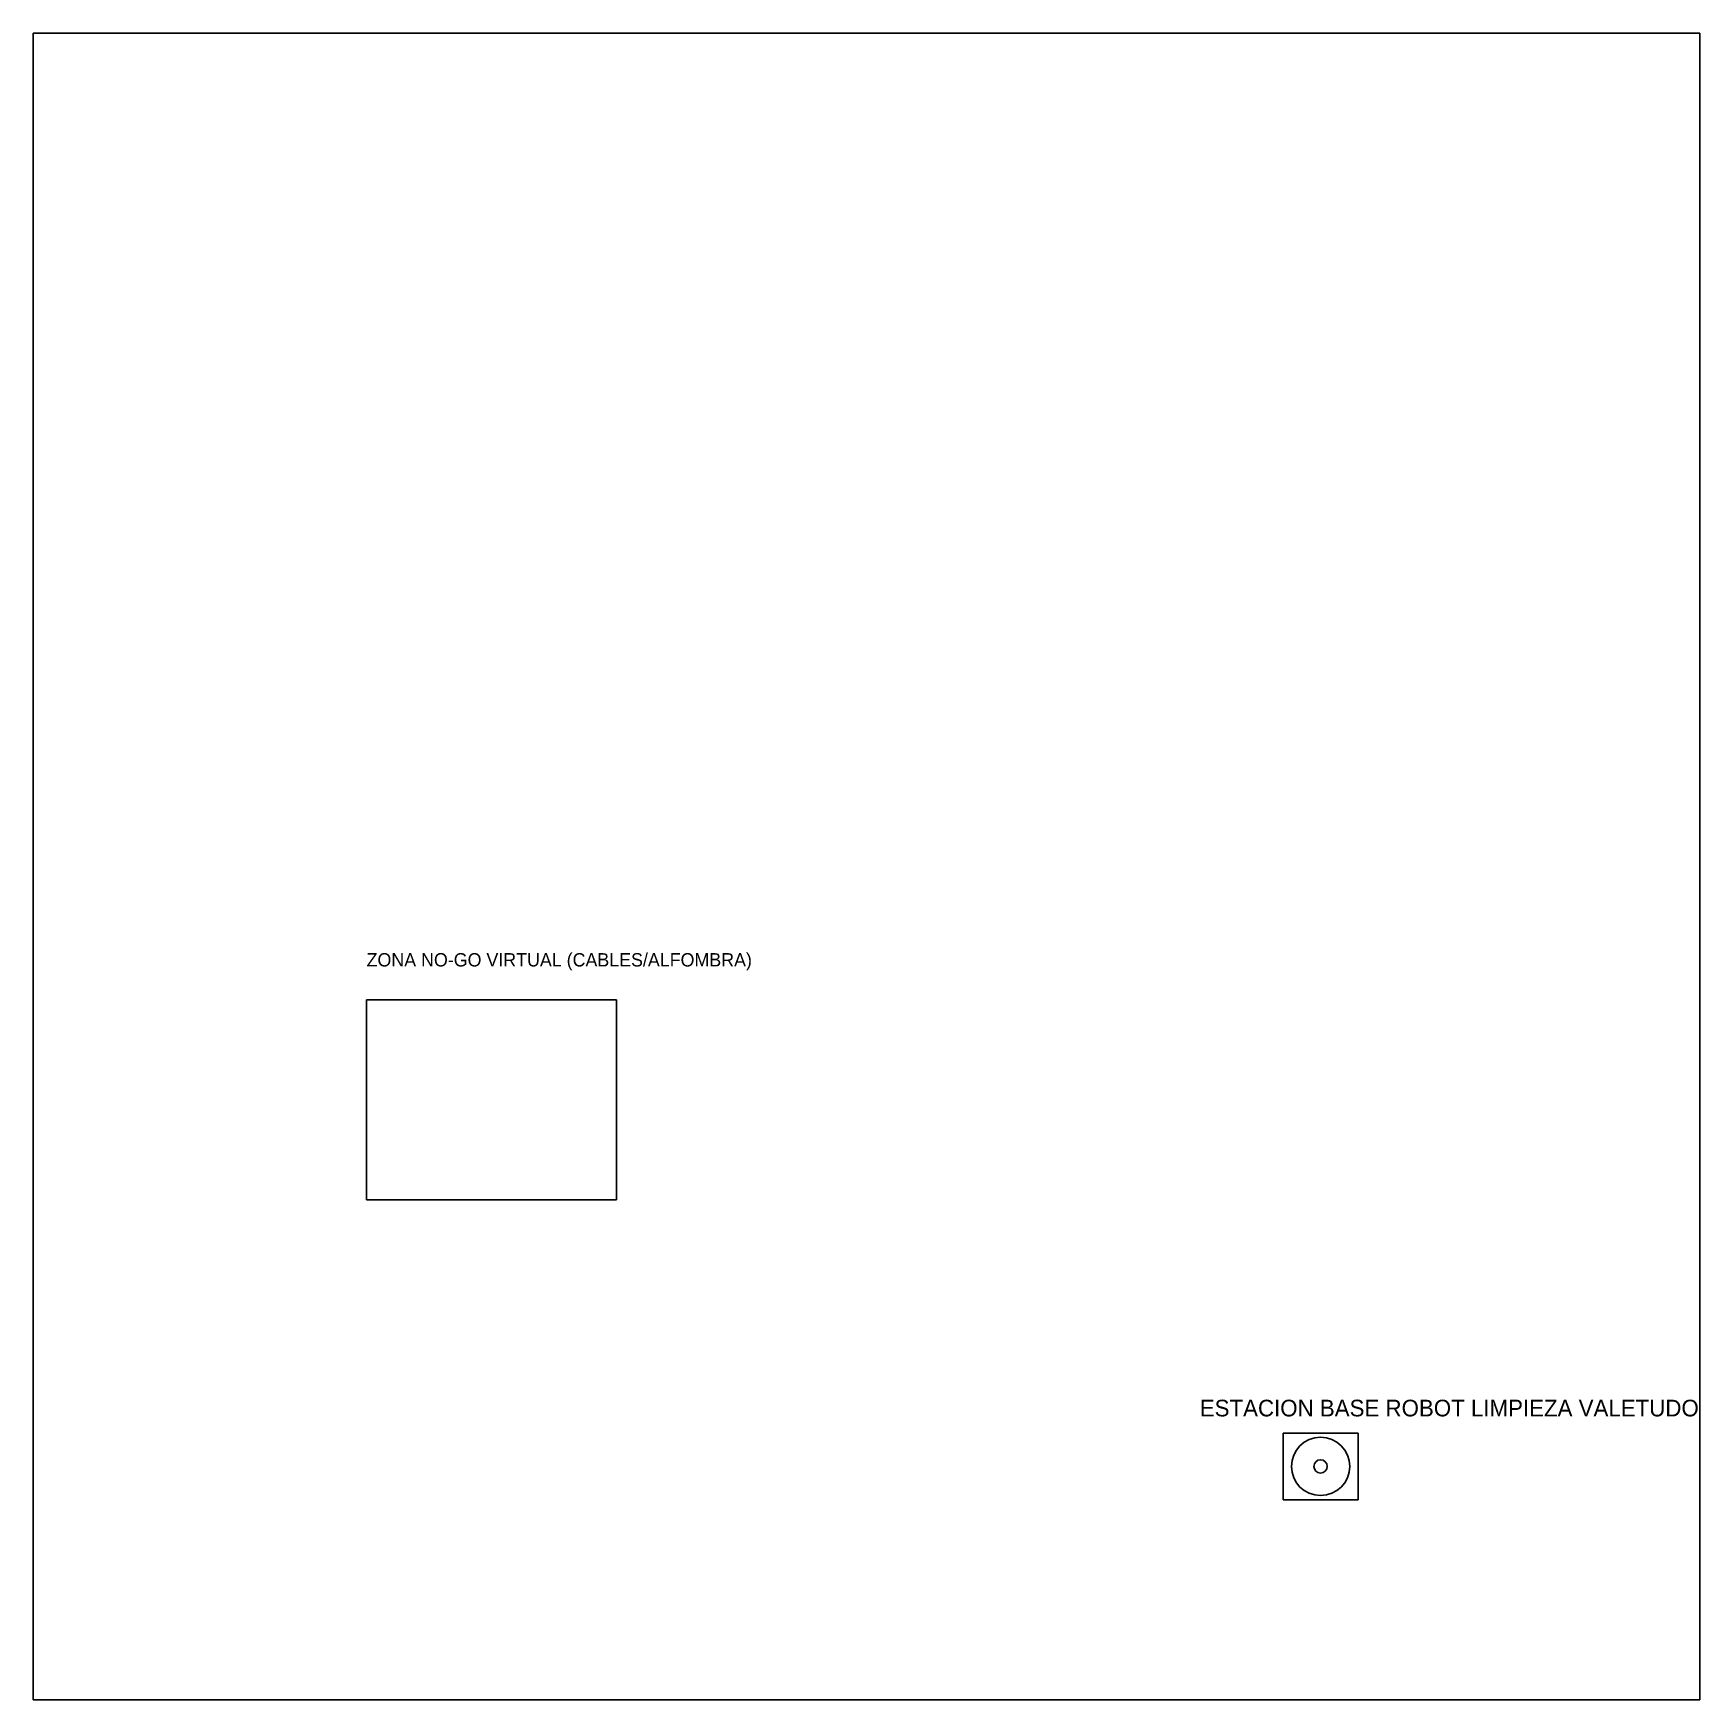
# Model space of a CAD drawing. Extents: x 0 to 10000, y 0 to 10000.
import ezdxf

# ---------------------------------------------------------------- set-up
doc = ezdxf.new("R2010")
doc.units = 0

msp = doc.modelspace()

# ---------------------------------------------------------------- linework, layer by layer
at = {"layer": 'ESTACION_DOCK', "color": 4}
for p, q in [((7950, 1600), (7500, 1600)), ((7500, 1600), (7500, 1200)), ((7950, 1200), (7950, 1600)), ((7500, 1200), (7950, 1200))]:
    msp.add_line(p, q, dxfattribs=at)
at = {"layer": 'LIDAR_TORRETA', "color": 1}
msp.add_circle((7725, 1400), 40, dxfattribs=at)
at = {"layer": 'PERIMETRO_CASA', "color": 7}
for p, q in [((10000, 10000), (0, 10000)), ((0, 10000), (0, 0)), ((10000, 0), (10000, 10000)), ((0, 0), (10000, 0))]:
    msp.add_line(p, q, dxfattribs=at)
at = {"layer": 'ROBOT_ASPIRADOR', "color": 3}
msp.add_circle((7725, 1400), 175, dxfattribs=at)
at = {"layer": 'ZONAS_EXCLUSION_NO_GO', "color": 1}
for p, q in [((3500, 4200), (2000, 4200)), ((2000, 4200), (2000, 3000)), ((3500, 3000), (3500, 4200)), ((2000, 3000), (3500, 3000))]:
    msp.add_line(p, q, dxfattribs=at)

# ---------------------------------------------------------------- texts
at = {"layer": 'TEXTOS', "color": 1}
msp.add_text('ZONA NO-GO VIRTUAL (CABLES/ALFOMBRA)', height=80, dxfattribs=at).set_placement((2000, 4400))
at = {"layer": 'TEXTOS', "color": 4}
msp.add_text('ESTACION BASE ROBOT LIMPIEZA VALETUDO', height=100, dxfattribs=at).set_placement((7000, 1700))

doc.saveas('drawing.dxf')
